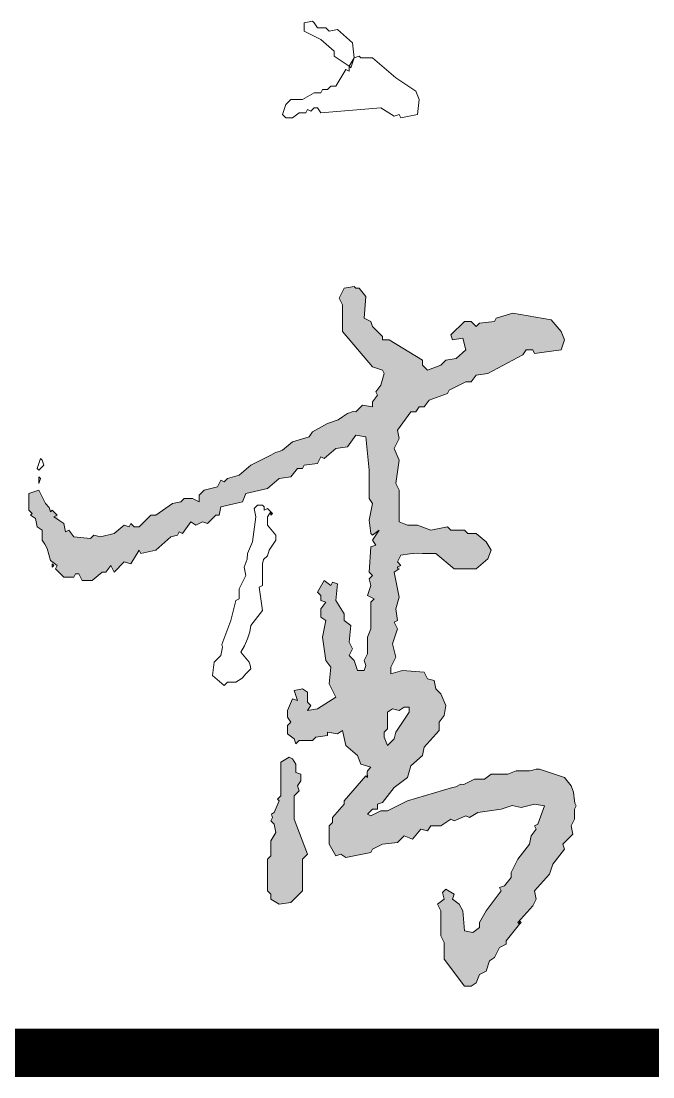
# Model space of a CAD drawing. Extents: x 1382187 to 1725648, y 860327 to 1571294.
# Drawn here: x 1529327 to 1529646, y 981586 to 982119 of the extents above; entities that cross this region are included whole.
import ezdxf

# ---------------------------------------------------------------- set-up
doc = ezdxf.new("R2010")
doc.units = 0
doc.header["$LTSCALE"] = 1000
doc.header["$MEASUREMENT"] = 0
doc.layers.add('ZC', color=6, linetype='Continuous', lineweight=40)
doc.layers.add('签名', color=7, linetype='Continuous', lineweight=18)
doc.layers.add('图框', color=140, linetype='Continuous')

# ---------------------------------------------------------------- blocks, each defined once
blk = doc.blocks.new('A$C7B7C77C1')
at = {"layer": '签名'}
h = blk.add_hatch(color=2, dxfattribs=at)
h.dxf.hatch_style = 1
h.paths.add_polyline_path([(-835.1, 5622.58), (-832.57, 5622.58), (-830.04, 5625.95), (-820.77, 5629.32), (-819.93, 5631.01), (-811.5, 5635.22), (-808.97, 5635.22), (-806.44, 5638.59), (-800.54, 5639.44), (-782.84, 5648.71), (-781.15, 5651.24), (-777.78, 5651.24), (-776.94, 5649.55), (-763.45, 5651.24), (-761.76, 5656.3), (-763.45, 5660.51), (-768.51, 5666.41), (-787.9, 5669.78), (-796.32, 5667.25), (-797.17, 5665.57), (-804.75, 5664.73), (-806.44, 5663.04), (-808.97, 5665.57), (-812.34, 5665.57), (-819.08, 5658.82), (-818.24, 5656.3), (-813.18, 5657.14), (-811.5, 5651.24), (-816.55, 5647.02), (-821.61, 5646.18), (-824.14, 5643.65), (-830.88, 5641.12), (-833.41, 5643.65), (-833.41, 5646.18), (-850.27, 5656.3), (-853.64, 5656.3), (-853.64, 5657.98), (-858.7, 5663.04), (-859.54, 5665.57), (-862.92, 5667.25), (-862.07, 5678.21), (-865.44, 5682.43), (-867.13, 5682.43), (-867.97, 5683.27), (-873.03, 5682.43), (-875.56, 5677.37), (-873.87, 5674), (-873.87, 5660.51), (-858.7, 5642.81), (-853.64, 5641.12), (-852.8, 5639.44), (-854.49, 5633.54), (-857.02, 5630.17), (-856.17, 5628.48), (-858.7, 5625.11), (-858.7, 5622.58), (-863.76, 5623.42), (-867.13, 5620.05), (-868.51, 5620.16), (-871.35, 5619.21), (-873.87, 5617.52), (-876.09, 5615.99), (-881.46, 5614.15), (-889.05, 5609.93), (-890.73, 5607.41), (-899.16, 5604.88), (-904.22, 5600.66), (-905.44, 5600.11), (-907.73, 5599.45), (-910.12, 5598.13), (-920.23, 5593.08), (-926.14, 5588.02), (-932.04, 5586.33), (-933.72, 5584.65), (-935.41, 5585.49), (-937.09, 5582.12), (-943.84, 5580.43), (-946.37, 5577.9), (-946.37, 5574.53), (-949.74, 5576.22), (-953.95, 5576.22), (-955.64, 5574.53), (-959.85, 5573.69), (-968.28, 5567.79), (-970.81, 5567.79), (-976.71, 5561.89), (-979.24, 5561.89), (-980.93, 5563.57), (-981.77, 5561.89), (-984.3, 5562.73), (-989.35, 5558.52), (-996.1, 5556.83), (-999.47, 5557.67), (-1001.16, 5555.99), (-1009.59, 5556.83), (-1012.11, 5560.2), (-1013.8, 5559.36), (-1014.64, 5563.57), (-1017.7, 5566.27), (-1018.01, 5567.79), (-1020.54, 5570.32), (-1021.39, 5569.47), (-1022.11, 5571.64), (-1023.91, 5573.69), (-1027.29, 5580.43), (-1032.34, 5578.75), (-1032.34, 5570.32), (-1030.66, 5568.63), (-1031.5, 5567.79), (-1028.97, 5566.1), (-1028.13, 5561.89), (-1025.6, 5560.2), (-1025.6, 5555.14), (-1024.09, 5552.89), (-1023.07, 5550.93), (-1021.39, 5545.03), (-1018.01, 5542.5), (-1018.86, 5540.81), (-1014.64, 5536.6), (-1009.59, 5536.6), (-1008.74, 5538.29), (-1007.06, 5538.29), (-1005.37, 5534.91), (-1000.31, 5534.91), (-995.26, 5539.13), (-993.57, 5539.13), (-991.04, 5542.5), (-989.35, 5539.13), (-984.3, 5544.19), (-980.93, 5543.34), (-976.71, 5550.09), (-975.87, 5548.4), (-968.28, 5550.09), (-960.7, 5556.83), (-957.32, 5557.67), (-956.48, 5559.36), (-954.79, 5558.52), (-950.58, 5564.42), (-948.05, 5562.73), (-944.68, 5564.42), (-942.15, 5563.57), (-937.94, 5567.79), (-936.25, 5567.79), (-935.41, 5572), (-924.45, 5574.53), (-922.76, 5578.75), (-911.81, 5581.28), (-905.91, 5586.33), (-900, 5587.18), (-896.63, 5591.39), (-894.1, 5591.39), (-893.26, 5593.08), (-886.52, 5593.92), (-884.83, 5597.29), (-883.15, 5596.45), (-877.25, 5601.51), (-871.35, 5602.35), (-867.13, 5608.25), (-862.07, 5607.41), (-860.39, 5590.55), (-860.39, 5576.22), (-858.7, 5573.69), (-860.39, 5565.26), (-859.54, 5558.52), (-858.7, 5557.67), (-855.33, 5560.2), (-858.7, 5555.14), (-857.02, 5552.62), (-859.54, 5551.77), (-860.39, 5539.13), (-858.7, 5537.44), (-860.39, 5535.76), (-859.54, 5532.39), (-861.23, 5527.33), (-857.86, 5525.64), (-859.54, 5523.96), (-859.54, 5510.47), (-861.23, 5506.25), (-861.23, 5497.83), (-862.92, 5494.45), (-862.07, 5491.93), (-862.92, 5489.4), (-866.29, 5489.4), (-867.97, 5494.45), (-870.5, 5496.98), (-868.82, 5500.35), (-870.5, 5503.73), (-869.66, 5512.16), (-873.03, 5514.68), (-873.03, 5518.06), (-877.25, 5524.8), (-876.4, 5533.23), (-878.93, 5534.07), (-879.77, 5532.39), (-883.15, 5534.91), (-886.52, 5529.01), (-884.83, 5527.33), (-884.83, 5524.8), (-882.3, 5523.96), (-884.83, 5520.58), (-884.83, 5516.37), (-882.3, 5514.68), (-883.99, 5506.25), (-882.3, 5494.45), (-879.77, 5491.08), (-880.62, 5482.65), (-877.25, 5475.91), (-886.52, 5470.01), (-891.58, 5469.17), (-889.89, 5471.69), (-891.58, 5473.38), (-891.58, 5478.44), (-894.1, 5480.12), (-898.32, 5479.28), (-896.63, 5474.22), (-899.16, 5475.07), (-901.69, 5469.17), (-901.69, 5465.79), (-900, 5463.27), (-901.69, 5461.58), (-901.69, 5457.37), (-898.32, 5454.84), (-897.48, 5452.31), (-895.79, 5453.99), (-889.05, 5453.99), (-887.36, 5455.68), (-881.46, 5456.52), (-881.46, 5458.21), (-876.4, 5457.37), (-873.87, 5459.05), (-872.19, 5451.46), (-866.29, 5446.41), (-864.6, 5442.19), (-859.54, 5440.51), (-861.23, 5438.82), (-861.41, 5437.91), (-862.16, 5436.19), (-862.07, 5436.29), (-861.23, 5435.45), (-862.16, 5436.19), (-873.03, 5423.65), (-873.03, 5421.96), (-878.93, 5415.22), (-878.93, 5412.69), (-880.62, 5411), (-880.62, 5401.73), (-877.25, 5395.83), (-874.72, 5396.67), (-872.19, 5394.99), (-859.54, 5397.52), (-858.7, 5399.2), (-853.64, 5401.73), (-846.06, 5402.57), (-842.69, 5405.95), (-838.47, 5404.26), (-834.26, 5409.32), (-830.88, 5408.48), (-829.2, 5411), (-824.14, 5411), (-819.08, 5414.38), (-817.4, 5413.53), (-811.5, 5416.06), (-809.81, 5415.22), (-805.6, 5417.75), (-794.64, 5419.31), (-794.64, 5419.43), (-794.53, 5419.33), (-793.8, 5419.43), (-788.23, 5421.2), (-783.68, 5420.28), (-776.94, 5421.96), (-771.88, 5421.12), (-775.25, 5411.85), (-776.94, 5411), (-776.09, 5409.32), (-778.62, 5405.95), (-779.47, 5401.73), (-785.37, 5394.15), (-788.74, 5387.4), (-788.74, 5384.87), (-792.11, 5380.66), (-794.64, 5379.82), (-793.8, 5378.13), (-801.38, 5368.01), (-804.75, 5362.11), (-804.75, 5359.59), (-808.13, 5357.06), (-812.34, 5357.9), (-813.18, 5368.01), (-814.87, 5371.39), (-818.24, 5373.92), (-817.4, 5376.44), (-821.61, 5378.97), (-823.3, 5377.29), (-822.46, 5373.92), (-825.83, 5371.39), (-824.14, 5368.01), (-824.14, 5355.37), (-822.46, 5352), (-822.46, 5343.57), (-812.34, 5330.08), (-808.97, 5330.08), (-806.44, 5331.77), (-804.75, 5335.98), (-801.38, 5337.67), (-799.7, 5342.73), (-797.17, 5344.41), (-794.64, 5349.47), (-791.27, 5351.16), (-791.27, 5352.84), (-784.52, 5361.27), (-785.37, 5362.11), (-777.78, 5370.54), (-776.09, 5373.92), (-776.94, 5378.13), (-769.35, 5386.56), (-767.67, 5391.62), (-761.76, 5399.2), (-762.61, 5401.73), (-757.55, 5406.79), (-758.39, 5411), (-756.71, 5414.38), (-756.71, 5419.43), (-755.88, 5421.04), (-756.45, 5422.34), (-756.71, 5423.65), (-757.25, 5427.95), (-758.39, 5431.23), (-761.76, 5435.45), (-774.41, 5439.66), (-776.09, 5439.66), (-778.37, 5438.85), (-779.47, 5438.82), (-786.21, 5438.82), (-790.42, 5437.13), (-798.85, 5437.13), (-802.23, 5434.61), (-807.28, 5434.61), (-812.34, 5432.08), (-812.95, 5431.92), (-814.03, 5432.08), (-816.64, 5430.72), (-818.24, 5430.39), (-841, 5423.65), (-851.11, 5418.59), (-854.49, 5418.59), (-859.54, 5416.06), (-861.23, 5416.9), (-858.7, 5419.43), (-856.17, 5419.43), (-856.17, 5421.96), (-853.64, 5422.81), (-847.74, 5430.39), (-841, 5435.45), (-839.31, 5441.35), (-833.41, 5446.41), (-832.57, 5450.62), (-824.98, 5459.05), (-824.98, 5463.27), (-822.46, 5466.64), (-821.61, 5471.69), (-824.14, 5477.6), (-826.67, 5480.12), (-827.51, 5484.34), (-830.88, 5485.18), (-832.57, 5488.55), (-843.53, 5489.4), (-849.43, 5487.71), (-849.43, 5491.08), (-846.9, 5496.14), (-848.59, 5502.88), (-846.06, 5510.47), (-847.74, 5513.84), (-846.06, 5514.68), (-846.9, 5520.58), (-845.21, 5526.49), (-847.74, 5539.13), (-845.21, 5540.81), (-844.37, 5542.5), (-846.06, 5544.19), (-844.37, 5547.56), (-839.96, 5548.36), (-835.88, 5548.69), (-833.41, 5548.4), (-826.67, 5548.4), (-817.4, 5540.81), (-806.44, 5540.81), (-800.54, 5545.87), (-798.85, 5550.09), (-801.38, 5554.3), (-806.44, 5558.52), (-810.65, 5558.52), (-812.34, 5560.2), (-819.08, 5560.2), (-820.77, 5561.89), (-829.2, 5560.2), (-835.94, 5562.73), (-841, 5562.73), (-845.21, 5564.42), (-845.21, 5580.43), (-846.9, 5583.8), (-845.21, 5595.61), (-847.74, 5601.51), (-845.21, 5606.56), (-846.06, 5610.78), (-839.31, 5620.05), (-836.79, 5620.05)])
h.paths.add_polyline_path([(-840.16, 5470.85), (-840.16, 5468.32), (-846.9, 5458.21), (-847.74, 5454.84), (-851.11, 5451.46), (-852.8, 5455.68), (-852.8, 5458.21), (-851.11, 5459.89), (-851.11, 5468.32), (-848.59, 5470.01), (-845.21, 5469.17), (-842.69, 5470.85)], flags=16)
h = blk.add_hatch(color=2, dxfattribs=at)
h.dxf.hatch_style = 1
h.paths.add_polyline_path([(-910.12, 5395.83), (-911.81, 5394.15), (-911.81, 5378.13), (-910.12, 5376.44), (-910.12, 5373.92), (-905.91, 5371.39), (-900, 5372.23), (-894.1, 5378.13), (-894.1, 5394.15), (-891.58, 5396.67), (-898.32, 5414.38), (-898.32, 5426.18), (-895.79, 5428.71), (-896.63, 5431.23), (-894.95, 5433.76), (-894.95, 5437.13), (-897.48, 5437.98), (-897.48, 5442.19), (-899.16, 5444.72), (-900.85, 5445.56), (-905.06, 5443.04), (-905.06, 5426.18), (-906.75, 5424.49), (-905.91, 5423.65), (-909.37, 5415.57), (-909.28, 5415.22), (-910.12, 5413.53), (-908.43, 5411.85), (-907.59, 5407.63), (-910.12, 5403.42)])
at = {"layer": '图框', "const_width": 24.39}
blk.add_lwpolyline([(-4874.61, 5296.4), (3.44, 5296.4)], dxfattribs=at)
at = {"layer": '签名', "color": 2, "elevation": 6763062.35}
for points in [[(-888.2, 5816.45), (-889.05, 5817.29), (-893.26, 5816.45), (-893.26, 5812.24), (-884.83, 5808.02), (-878.09, 5802.12), (-878.09, 5799.59), (-870.5, 5794.54), (-867.97, 5798.75), (-868.82, 5806.34), (-876.4, 5813.08), (-880.62, 5812.24), (-882.3, 5813.92), (-886.52, 5813.92), (-888.2, 5816.45)], [(-864.6, 5798.75), (-865.44, 5799.59), (-867.97, 5798.75), (-869.66, 5793.69), (-870.5, 5794.54), (-870.5, 5792.01), (-872.19, 5792.85), (-877.25, 5784.42), (-879.77, 5784.42), (-881.46, 5782.73), (-883.99, 5782.73), (-884.83, 5781.05), (-888.2, 5781.05), (-894.1, 5777.68), (-900, 5777.68), (-902.53, 5775.15), (-904.22, 5770.09), (-902.53, 5768.41), (-899.16, 5768.41), (-895.79, 5770.93), (-892.42, 5770.93), (-891.58, 5772.62), (-889.89, 5771.78), (-888.2, 5773.46), (-886.52, 5773.46), (-884.83, 5770.93), (-854.49, 5773.46), (-847.74, 5769.25), (-845.21, 5770.09), (-844.37, 5768.41), (-835.94, 5770.09), (-835.1, 5777.68), (-836.79, 5781.89), (-846.9, 5788.64), (-858.7, 5798.75), (-864.6, 5798.75)], [(-867.13, 5682.43), (-867.97, 5683.27), (-873.03, 5682.43), (-875.56, 5677.37), (-873.87, 5674), (-873.87, 5660.51), (-858.7, 5642.81), (-853.64, 5641.12), (-852.8, 5639.44), (-854.49, 5633.54), (-857.02, 5630.17), (-856.17, 5628.48), (-858.7, 5625.11), (-858.7, 5622.58), (-863.76, 5623.42), (-867.13, 5620.05), (-868.51, 5620.16), (-871.35, 5619.21), (-873.87, 5617.52), (-876.09, 5615.99), (-881.46, 5614.15), (-889.05, 5609.93), (-890.73, 5607.41), (-899.16, 5604.88), (-904.22, 5600.66), (-905.44, 5600.11), (-907.73, 5599.45), (-910.12, 5598.13), (-920.23, 5593.08), (-926.14, 5588.02), (-932.04, 5586.33), (-933.72, 5584.65), (-935.41, 5585.49), (-937.09, 5582.12), (-943.84, 5580.43), (-946.37, 5577.9), (-946.37, 5574.53), (-949.74, 5576.22), (-953.95, 5576.22), (-955.64, 5574.53), (-959.85, 5573.69), (-968.28, 5567.79), (-970.81, 5567.79), (-976.71, 5561.89), (-979.24, 5561.89), (-980.93, 5563.57), (-981.77, 5561.89), (-984.3, 5562.73), (-989.35, 5558.52), (-996.1, 5556.83), (-999.47, 5557.67), (-1001.16, 5555.99), (-1009.59, 5556.83), (-1012.11, 5560.2), (-1013.8, 5559.36), (-1014.64, 5563.57), (-1019.7, 5566.95), (-1018.01, 5567.79), (-1020.54, 5570.32), (-1021.39, 5569.47), (-1022.11, 5571.64), (-1023.91, 5573.69), (-1027.29, 5580.43), (-1032.34, 5578.75), (-1032.34, 5570.32), (-1030.66, 5568.63), (-1031.5, 5567.79), (-1028.97, 5566.1), (-1028.13, 5561.89), (-1025.6, 5560.2), (-1025.6, 5555.14), (-1024.25, 5553.2), (-1023.07, 5550.93), (-1021.39, 5545.03), (-1018.01, 5542.5), (-1018.86, 5540.81), (-1014.64, 5536.6), (-1009.59, 5536.6), (-1008.74, 5538.29), (-1007.06, 5538.29), (-1005.37, 5534.91), (-1000.31, 5534.91), (-995.26, 5539.13), (-993.57, 5539.13), (-991.04, 5542.5), (-989.35, 5539.13), (-984.3, 5544.19), (-980.93, 5543.34), (-976.71, 5550.09), (-975.87, 5548.4), (-968.28, 5550.09), (-960.7, 5556.83), (-957.32, 5557.67), (-956.48, 5559.36), (-954.79, 5558.52), (-950.58, 5564.42), (-948.05, 5562.73), (-944.68, 5564.42), (-942.15, 5563.57), (-937.94, 5567.79), (-936.25, 5567.79), (-935.41, 5572), (-924.45, 5574.53), (-922.76, 5578.75), (-911.81, 5581.28), (-905.91, 5586.33), (-900, 5587.18), (-896.63, 5591.39), (-894.1, 5591.39), (-893.26, 5593.08), (-886.52, 5593.92), (-884.83, 5597.29), (-883.15, 5596.45), (-877.25, 5601.51), (-871.35, 5602.35), (-867.13, 5608.25), (-862.07, 5607.41), (-860.39, 5590.55), (-860.39, 5576.22), (-858.7, 5573.69), (-860.39, 5565.26), (-859.54, 5558.52), (-858.7, 5557.67), (-855.33, 5560.2), (-858.7, 5555.14), (-857.02, 5552.62), (-859.54, 5551.77), (-860.39, 5539.13), (-858.7, 5537.44), (-860.39, 5535.76), (-859.54, 5532.39), (-861.23, 5527.33), (-857.86, 5525.64), (-859.54, 5523.96), (-859.54, 5510.47), (-861.23, 5506.25), (-861.23, 5497.83), (-862.92, 5494.45), (-862.07, 5491.93), (-862.92, 5489.4), (-866.29, 5489.4), (-867.97, 5494.45), (-870.5, 5496.98), (-868.82, 5500.35), (-870.5, 5503.73), (-869.66, 5512.16), (-873.03, 5514.68), (-873.03, 5518.06), (-877.25, 5524.8), (-876.4, 5533.23), (-878.93, 5534.07), (-879.77, 5532.39), (-883.15, 5534.91), (-886.52, 5529.01), (-884.83, 5527.33), (-884.83, 5524.8), (-882.3, 5523.96), (-884.83, 5520.58), (-884.83, 5516.37), (-882.3, 5514.68), (-883.99, 5506.25), (-882.3, 5494.45), (-879.77, 5491.08), (-880.62, 5482.65), (-877.25, 5475.91), (-886.52, 5470.01), (-891.58, 5469.17), (-889.89, 5471.69), (-891.58, 5473.38), (-891.58, 5478.44), (-894.1, 5480.12), (-898.32, 5479.28), (-896.63, 5474.22), (-899.16, 5475.07), (-901.69, 5469.17), (-901.69, 5465.79), (-900, 5463.27), (-901.69, 5461.58), (-901.69, 5457.37), (-898.32, 5454.84), (-897.48, 5452.31), (-895.79, 5453.99), (-889.05, 5453.99), (-887.36, 5455.68), (-881.46, 5456.52), (-881.46, 5458.21), (-876.4, 5457.37), (-873.87, 5459.05), (-872.19, 5451.46), (-866.29, 5446.41), (-864.6, 5442.19), (-859.54, 5440.51), (-861.23, 5438.82), (-861.41, 5437.91), (-861.23, 5435.45), (-862.07, 5436.29), (-873.03, 5423.65), (-873.03, 5421.96), (-878.93, 5415.22), (-878.93, 5412.69), (-880.62, 5411), (-880.62, 5401.73), (-877.25, 5395.83), (-874.72, 5396.67), (-872.19, 5394.99), (-859.54, 5397.52), (-858.7, 5399.2), (-853.64, 5401.73), (-846.06, 5402.57), (-842.69, 5405.95), (-838.47, 5404.26), (-834.26, 5409.32), (-830.88, 5408.48), (-829.2, 5411), (-824.14, 5411), (-819.08, 5414.38), (-817.4, 5413.53), (-811.5, 5416.06), (-809.81, 5415.22), (-805.6, 5417.75), (-793.8, 5419.43), (-788.23, 5421.2), (-783.68, 5420.28), (-776.94, 5421.96), (-771.88, 5421.12), (-775.25, 5411.85), (-776.94, 5411), (-776.09, 5409.32), (-778.62, 5405.95), (-779.47, 5401.73), (-785.37, 5394.15), (-788.74, 5387.4), (-788.74, 5384.87), (-792.11, 5380.66), (-794.64, 5379.82), (-793.8, 5378.13), (-801.38, 5368.01), (-804.75, 5362.11), (-804.75, 5359.59), (-808.13, 5357.06), (-812.34, 5357.9), (-813.18, 5368.01), (-814.87, 5371.39), (-818.24, 5373.92), (-817.4, 5376.44), (-821.61, 5378.97), (-823.3, 5377.29), (-822.46, 5373.92), (-825.83, 5371.39), (-824.14, 5368.01), (-824.14, 5355.37), (-822.46, 5352), (-822.46, 5343.57), (-812.34, 5330.08), (-808.97, 5330.08), (-806.44, 5331.77), (-804.75, 5335.98), (-801.38, 5337.67), (-799.7, 5342.73), (-797.17, 5344.41), (-794.64, 5349.47), (-791.27, 5351.16), (-791.27, 5352.84), (-784.52, 5361.27), (-785.37, 5362.11), (-777.78, 5370.54), (-776.09, 5373.92), (-776.94, 5378.13), (-769.35, 5386.56), (-767.67, 5391.62), (-761.76, 5399.2), (-762.61, 5401.73), (-757.55, 5406.79), (-758.39, 5411), (-756.71, 5414.38), (-756.71, 5419.43), (-755.88, 5421.04), (-756.45, 5422.34), (-756.71, 5423.65), (-757.25, 5427.95), (-758.39, 5431.23), (-761.76, 5435.45), (-774.41, 5439.66), (-776.09, 5439.66), (-778.37, 5438.85), (-779.47, 5438.82), (-786.21, 5438.82), (-790.42, 5437.13), (-798.85, 5437.13), (-802.23, 5434.61), (-807.28, 5434.61), (-812.34, 5432.08), (-812.95, 5431.92), (-814.03, 5432.08), (-816.64, 5430.72), (-818.24, 5430.39), (-841, 5423.65), (-851.11, 5418.59), (-854.49, 5418.59), (-859.54, 5416.06), (-861.23, 5416.9), (-858.7, 5419.43), (-856.17, 5419.43), (-856.17, 5421.96), (-853.64, 5422.81), (-847.74, 5430.39), (-841, 5435.45), (-839.31, 5441.35), (-833.41, 5446.41), (-832.57, 5450.62), (-824.98, 5459.05), (-824.98, 5463.27), (-822.46, 5466.64), (-821.61, 5471.69), (-824.14, 5477.6), (-826.67, 5480.12), (-827.51, 5484.34), (-830.88, 5485.18), (-832.57, 5488.55), (-843.53, 5489.4), (-849.43, 5487.71), (-849.43, 5491.08), (-846.9, 5496.14), (-848.59, 5502.88), (-846.06, 5510.47), (-847.74, 5513.84), (-846.06, 5514.68), (-846.9, 5520.58), (-845.21, 5526.49), (-847.74, 5539.13), (-845.21, 5540.81), (-845.91, 5540.35), (-846.09, 5541.69), (-846.09, 5541.69), (-844.37, 5542.5), (-846.06, 5544.19), (-844.37, 5547.56), (-839.96, 5548.36), (-835.88, 5548.69), (-833.41, 5548.4), (-826.67, 5548.4), (-817.4, 5540.81), (-806.44, 5540.81), (-800.54, 5545.87), (-798.85, 5550.09), (-801.38, 5554.3), (-806.44, 5558.52), (-810.65, 5558.52), (-812.34, 5560.2), (-819.08, 5560.2), (-820.77, 5561.89), (-829.2, 5560.2), (-835.94, 5562.73), (-841, 5562.73), (-845.21, 5564.42), (-845.21, 5580.43), (-846.9, 5583.8), (-845.21, 5595.61), (-847.74, 5601.51), (-845.21, 5606.56), (-846.06, 5610.78), (-839.31, 5620.05), (-836.79, 5620.05), (-835.1, 5622.58), (-832.57, 5622.58), (-830.04, 5625.95), (-820.77, 5629.32), (-819.93, 5631.01), (-811.5, 5635.22), (-808.97, 5635.22), (-806.44, 5638.59), (-800.54, 5639.44), (-782.84, 5648.71), (-781.15, 5651.24), (-777.78, 5651.24), (-776.94, 5649.55), (-763.45, 5651.24), (-761.76, 5656.3), (-763.45, 5660.51), (-768.51, 5666.41), (-787.9, 5669.78), (-796.32, 5667.25), (-797.17, 5665.57), (-804.75, 5664.73), (-806.44, 5663.04), (-808.97, 5665.57), (-812.34, 5665.57), (-819.08, 5658.82), (-818.24, 5656.3), (-813.18, 5657.14), (-811.5, 5651.24), (-816.55, 5647.02), (-821.61, 5646.18), (-824.14, 5643.65), (-830.88, 5641.12), (-833.41, 5643.65), (-833.41, 5646.18), (-850.27, 5656.3), (-853.64, 5656.3), (-853.64, 5657.98), (-858.7, 5663.04), (-859.54, 5665.57), (-862.92, 5667.25), (-862.07, 5678.21), (-865.44, 5682.43), (-867.13, 5682.43)], [(-1025.6, 5595.61), (-1026.44, 5596.45), (-1028.13, 5591.39), (-1027.29, 5590.55), (-1024.76, 5593.08), (-1025.6, 5595.61)], [(-1026.44, 5586.33), (-1027.29, 5587.18), (-1027.29, 5583.8), (-1026.44, 5586.33)], [(-913.49, 5572), (-914.33, 5572.85), (-916.86, 5572.85), (-918.55, 5571.16), (-917.71, 5566.95), (-919.39, 5554.3), (-921.92, 5548.4), (-922.05, 5545.64), (-923.61, 5541.66), (-922.76, 5537.44), (-926.14, 5530.7), (-926.14, 5525.64), (-927.82, 5524.8), (-930.35, 5514.68), (-934.83, 5502.57), (-934.83, 5502.57), (-934.56, 5501.2), (-935.41, 5496.98), (-938.78, 5493.61), (-939.62, 5486.87), (-933.72, 5481.81), (-932.04, 5483.5), (-927.82, 5483.5), (-924.53, 5485.53), (-922.76, 5487.71), (-920.23, 5490.24), (-920.56, 5492.11), (-921.08, 5493.61), (-925.29, 5498.67), (-923.39, 5501.8), (-921.92, 5505.41), (-920.67, 5508.91), (-920.23, 5512.16), (-914.33, 5519.74), (-916.02, 5531.54), (-914.33, 5532.39), (-914.33, 5543.34), (-913.85, 5545.46), (-911.79, 5547.23), (-910.96, 5550.09), (-907.59, 5555.14), (-907.59, 5557.67), (-911.81, 5562.73), (-911.81, 5566.95), (-910.12, 5569.47), (-911.81, 5571.16), (-913.49, 5570.32), (-913.49, 5572)], [(-909.28, 5568.63), (-910.12, 5569.47), (-910.12, 5567.79), (-909.28, 5568.63)], [(-1019.7, 5542.5), (-1020.54, 5543.34), (-1020.54, 5541.66), (-1019.7, 5542.5)], [(-842.69, 5470.85), (-840.16, 5470.85), (-840.16, 5468.32), (-846.9, 5458.21), (-847.74, 5454.84), (-851.11, 5451.46), (-852.8, 5455.68), (-852.8, 5458.21), (-851.11, 5459.89), (-851.11, 5468.32), (-848.59, 5470.01), (-845.21, 5469.17), (-842.69, 5470.85)], [(-899.16, 5444.72), (-900.85, 5445.56), (-905.06, 5443.04), (-905.06, 5426.18), (-906.75, 5424.49), (-905.91, 5423.65), (-908.43, 5417.75), (-909.7, 5416.9), (-909.28, 5415.22), (-910.12, 5413.53), (-908.43, 5411.85), (-907.59, 5407.63), (-910.12, 5403.42), (-910.12, 5395.83), (-911.81, 5394.15), (-911.81, 5378.13), (-910.12, 5376.44), (-910.12, 5373.92), (-905.91, 5371.39), (-900, 5372.23), (-894.1, 5378.13), (-894.1, 5394.15), (-891.58, 5396.67), (-898.32, 5414.38), (-898.32, 5426.18), (-895.79, 5428.71), (-896.63, 5431.23), (-894.95, 5433.76), (-894.95, 5437.13), (-897.48, 5437.98), (-897.48, 5442.19), (-899.16, 5444.72)], [(-783.68, 5362.11), (-784.52, 5362.96), (-784.52, 5361.27), (-783.68, 5362.11)]]:
    blk.add_lwpolyline(points, dxfattribs=at)

msp = doc.modelspace()

# ---------------------------------------------------------------- block references
at = {"layer": 'ZC'}
msp.add_blockref('A$C7B7C77C1', (1530363.46, 976301.95), dxfattribs=at)

doc.saveas('drawing.dxf')
